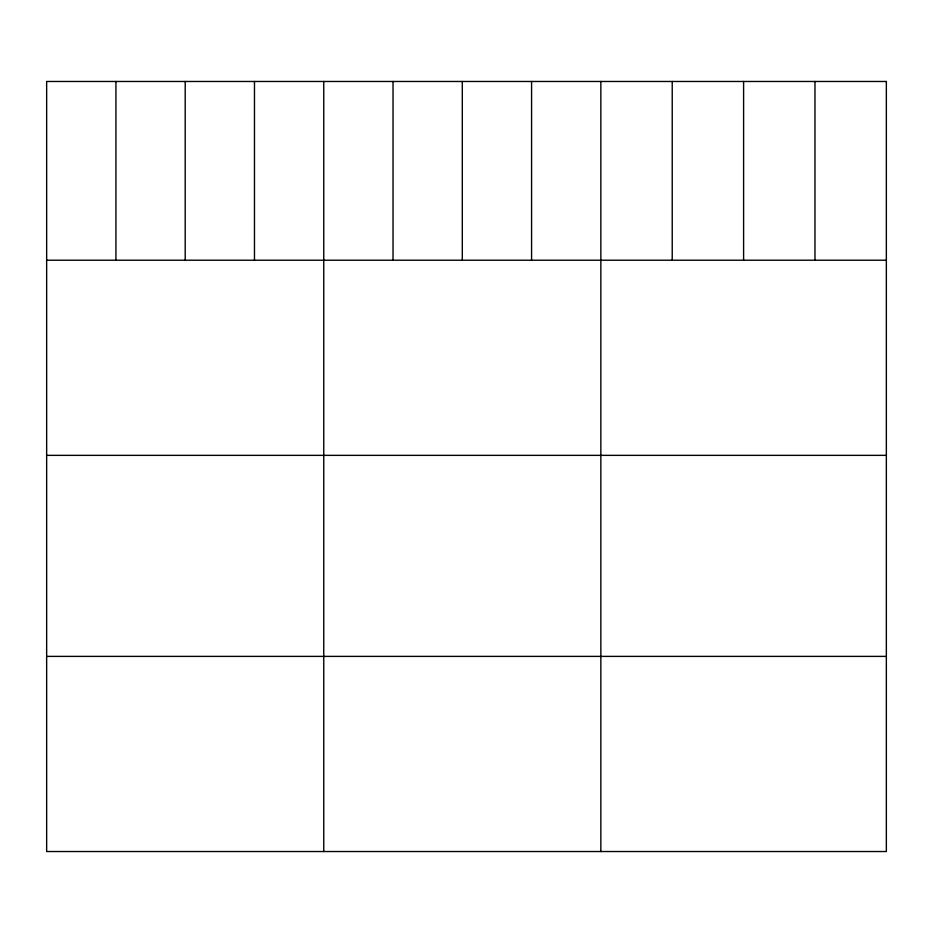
<?xml version="1.0" encoding="UTF-8"?>
<svg xmlns="http://www.w3.org/2000/svg" width="933" height="933" viewBox="0 0 933 933"><rect width="100%" height="100%" fill="white"/><g stroke="black" fill="none" stroke-linecap="round" stroke-linejoin="round"><path stroke-width="1.4" d="M46.65 260.214L886.35 260.214M46.65 455.351L886.35 455.351M46.65 656.389L886.35 656.389M814.975 81.474L814.975 260.214M743.601 81.474L743.601 260.214M672.226 81.474L672.226 260.214M600.852 81.474L600.852 851.526M531.577 81.474L531.577 260.214M462.301 81.474L462.301 260.214M393.026 81.474L393.026 260.214M323.751 81.474L323.751 851.526M254.476 81.474L254.476 260.214M185.201 81.474L185.201 260.214M115.925 81.474L115.925 260.214M886.35 81.474L46.65 81.474L46.65 851.526L886.35 851.526L886.35 81.474"/></g></svg>
